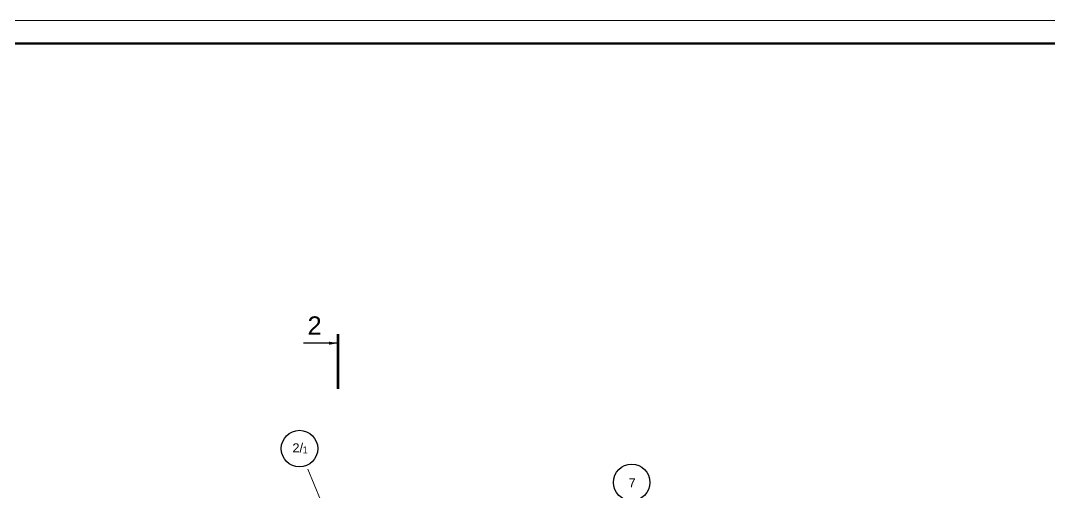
# Model space of a CAD drawing. Header units: millimetres. Extents: x -273 to 3634, y 3015 to 4572.
# Drawn here: x 1351.4 to 1577, y 3505.9 to 3609.3 of the extents above; entities that cross this region are included whole.
import ezdxf

# ---------------------------------------------------------------- set-up
doc = ezdxf.new("R2010")
doc.units = ezdxf.units.MM
doc.linetypes.add('CENTER2', pattern=[28.575, 19.05, -3.175, 3.175, -3.175])
doc.layers.add('@', color=250, linetype='Continuous', lineweight=60)
doc.styles.get("Standard").update_dxf_attribs({"font": 'arial.ttf', "height": 2})
doc.dimstyles.new('ISO-25', dxfattribs={"dimtxt": 2, "dimasz": 2, "dimexe": 1.6, "dimexo": 1, "dimgap": 1, "dimtad": 1, "dimdsep": 46, "dimtxsty": 'Standard', "dimblk": 'ARCHTICK', "dimcen": 2, "dimadec": 0, "dimazin": 0, "dimtfac": 1, "dimtmove": 0, "dimatfit": 3, "dimfxl": 1, "dimarcsym": 0})

# ---------------------------------------------------------------- blocks, each defined once
blk = doc.blocks.new('_ArchTick')
at = {"color": 0, "linetype": 'ByBlock', "lineweight": 15, "const_width": 0.15}
blk.add_lwpolyline([(-0.5, -0.5), (0.5, 0.5)], dxfattribs=at)

msp = doc.modelspace()

# ---------------------------------------------------------------- linework, layer by layer
at = {"color": 7, "lineweight": 15}
msp.add_line((906.909, 3609.3), (1747.909, 3609.3), dxfattribs=at)
at = {"layer": '@', "color": 0, "lineweight": 50}
msp.add_line((926.909, 3604.3), (1742.909, 3604.3), dxfattribs=at)
at = {"layer": '@', "color": 0, "lineweight": 100}
msp.add_line((1421.027, 3528.619), (1421.027, 3540.619), dxfattribs=at)
at = {"layer": '@', "color": 0, "linetype": 'CENTER2', "lineweight": 15}
msp.add_line((1421.636, 3493.441), (1414.053, 3511.838), dxfattribs=at)
at = {"layer": '@', "color": 0, "lineweight": 30}
for centre in [(1412.527, 3515.535), (1485.38, 3508.12)]:
    msp.add_circle(centre, 4, dxfattribs=at)

# ---------------------------------------------------------------- texts
at = {"layer": '@', "color": 0, "lineweight": 15}
for s, height, p in [('2', 4, (1414.29, 3540.493)), ('2/', 2, (1410.98, 3514.692)), ('1', 1.5, (1413.191, 3514.498)), ('7', 2, (1484.694, 3507.023))]:
    msp.add_text(s, height=height, dxfattribs=at).set_placement(p)

# ---------------------------------------------------------------- leaders
at = {"layer": '@', "color": 0, "lineweight": 50}
msp.add_leader([(1421.027, 3538.619), (1413.397, 3538.619)], dimstyle='ISO-25', override={"dimgap": 1, "dimtad": 0}, dxfattribs=at)

doc.saveas('drawing.dxf')
